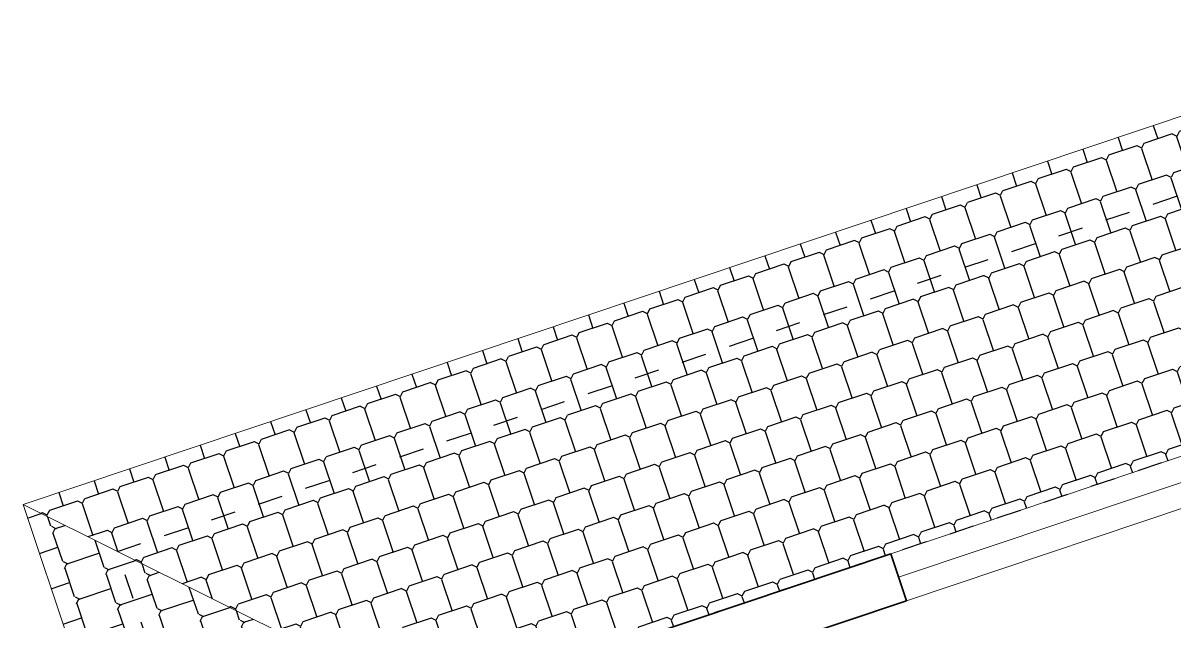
# Model space of a CAD drawing. Header units: metres. Extents: x 568332 to 569219, y 2065964 to 2066430.
# Drawn here: x 568477.79 to 568482.43, y 2066236.337 to 2066238.751 of the extents above; entities that cross this region are included whole.
import ezdxf

# ---------------------------------------------------------------- set-up
doc = ezdxf.new("R2010")
doc.units = ezdxf.units.M
doc.linetypes.add('HIDDEN', pattern=[0.375, 0.25, -0.125])
doc.layers.get('0').update_dxf_attribs({"linetype": 'CONTINUOUS'})
doc.layers.get('DEFPOINTS').update_dxf_attribs({"linetype": 'CONTINUOUS'})
for name, color, linetype, lineweight in [('-DOOR', 137, 'CONTINUOUS', 9), ('-FURNITURE', 46, 'CONTINUOUS', 9), ('-LINE1', 7, 'CONTINUOUS', 18), ('-WALL', 4, 'CONTINUOUS', 35)]:
    doc.layers.add(name, color=color, linetype=linetype, lineweight=lineweight)
doc.layers.add('13. NET HATCH', color=252, linetype='CONTINUOUS')

# ---------------------------------------------------------------- blocks, each defined once
blk = doc.blocks.new('A$C4D045CFB')
at = {"layer": '13. NET HATCH'}
h = blk.add_hatch(dxfattribs=at)
h.set_pattern_fill('MAIGO-12', color=256, scale=300, angle=270)
h.set_pattern_definition([(270, (-1.653273178848927e-14, -90), (150, -75.00000000000003), [120, -30, 120, -30]), (0, (14.99999999999999, -75), (150, 74.99999999999996), [135, -165]), (315, (-1.102182119232618e-14, -60), (150.0000000028537, -75.0000000014269), [21.213203436, -403.0508652]), (45, (-1.653273178848927e-14, -90), (150.0000000028537, 75.00000000142683), [21.213203436, -403.0508652])])
h.paths.add_polyline_path([(-0.0008800443320069462, 6100.494044825784), (1299.999119955668, 4500.000660992693), (1299.999119955668, 1300.000660992693), (-0.0008800443320069462, 0.000660992693156004)])
h = blk.add_hatch(dxfattribs=at)
h.set_pattern_fill('MAIGO-12', color=256, scale=300)
h.set_pattern_definition([(0, (90, 0), (75, 150), [120, -30, 120, -30]), (90, (75, 15), (-74.99999999999999, 150), [135, -165]), (45, (60, 0), (75.00000000142687, 150.0000000028537), [21.213203436, -403.0508652]), (135, (90, 0), (-75.00000000142686, 150.0000000028537), [21.213203436, -403.0508652])])
h.paths.add_polyline_path([(1299.999119955668, 1300.000660992693), (1299.999119955668, 0.000660992693156004), (-0.0008800443320069462, 0.000660992693156004)])
at = {"layer": '-LINE1'}
for p, q in [((-0.0008800443320069462, 0.000660992693156004), (-0.0008800443320069462, 6100.494044825784)), ((-0.0008800443320069462, 0.000660992693156004), (1299.999119955668, 1300.000660992693)), ((1299.999119955668, 0.000660992693156004), (-0.0008800443320069462, 0.000660992693156004))]:
    blk.add_line(p, q, dxfattribs=at)
at = {"layer": 'DEFPOINTS', "linetype": 'HIDDEN', "ltscale": 5}
blk.add_lwpolyline([(1299.999119955668, 300.0006609926932), (299.999119955668, 300.0006609926932), (299.999119955668, 5800.494044825784), (1299.999119955668, 5800.494044825784)], close=True, dxfattribs=at)
blk = doc.blocks.new('G1600')
for p, q in [((137477.0741823114, -212827.2147267315), (139077.0741823114, -212827.2147267327)), ((137227.6935681712, -213391.7193460799), (137227.6935681718, -213076.8871672568)), ((139326.4547964507, -213391.7193460799), (139326.4547964501, -213076.8871672568)), ((137385.1096575831, -213234.3032566686), (137070.2774787599, -213234.3032566681)), ((139169.0387070388, -213234.3032566686), (139483.870885862, -213234.3032566681))]:
    blk.add_line(p, q)
blk.add_lwpolyline([(137477.074182311, -213484.2147267315), (137477.0741823123, -211484.2147267315), (139077.0741823123, -211484.2147267327), (139077.074182311, -213484.2147267327), (137477.074182311, -213484.2147267315)])
for points in [[(136977.074182316, -213484.2147267311), (136977.0741823163, -212984.3917867657), (137477.0741823113, -212984.3917867661), (137477.074182311, -213484.2147267315)], [(137617.074182311, -213375.2147267316), (137617.0741823112, -212998.7147267316), (138234.5741823112, -212998.714726732), (138234.574182311, -213375.214726732)], [(138937.074182311, -213375.2147267325), (138937.0741823112, -212998.7147267325), (138319.5741823112, -212998.7147267321), (138319.574182311, -213375.2147267321)], [(139577.0741823059, -213484.2147267331), (139577.0741823062, -212984.3917867677), (139077.0741823113, -212984.3917867673), (139077.074182311, -213484.2147267327)]]:
    blk.add_lwpolyline(points, close=True)
for centre, radius in [((137227.6935681715, -213234.3032566684), 157.4160894116067), ((139326.4547964504, -213234.3032566684), 157.4160894116067), ((137227.6935681715, -213234.3032566684), 82.41608941160666), ((139326.4547964504, -213234.3032566684), 82.41608941160666)]:
    blk.add_circle(centre, radius)
blk = doc.blocks.new('M9-T3')
at = {"layer": '-DOOR'}
blk.add_lwpolyline([(197707.9324644171, -292692.7482923691), (197907.9324644171, -292692.7482923691), (197907.9324644171, -294092.7482923691), (197707.9324644171, -294092.7482923691)], close=True, dxfattribs=at)
blk.add_lwpolyline([(197807.9324644171, -294092.7482923691), (197807.9324644171, -292692.7482923691)], dxfattribs=at)
at = {"layer": '-WALL'}
blk.add_line((197907.9324644171, -294092.7482923691), (197907.9324644168, -294642.0956851966), dxfattribs=at)
for points in [[(197907.9324644171, -294092.7482923691), (197707.9324644171, -294092.7482923691)], [(201607.856008023, -294742.0956851966), (197907.9324644167, -294742.0956851966), (197907.9324644171, -295142.7482923691), (197707.9324644171, -295142.7482923691), (197707.9324644171, -294092.7482923691)]]:
    blk.add_lwpolyline(points, dxfattribs=at)
at = {"layer": '-FURNITURE', "rotation": 180}
blk.add_blockref('G1600', (337685.0066467232, -505101.3926298536), dxfattribs=at)
at = {"layer": '-WALL'}
blk.add_blockref('A$C4D045CFB', (196407.9333444614, -297342.7489542949), dxfattribs=at)

msp = doc.modelspace()

# ---------------------------------------------------------------- block references
at = {"layer": '-WALL', "color": 2, "true_color": 0xf1eb1f, "xscale": 0.001, "yscale": 0.001, "zscale": 0.001, "rotation": 288.551499728563}
msp.add_blockref('M9-T3', (568697.1939034592, 2066517.613685571), dxfattribs=at)

doc.saveas('drawing.dxf')
